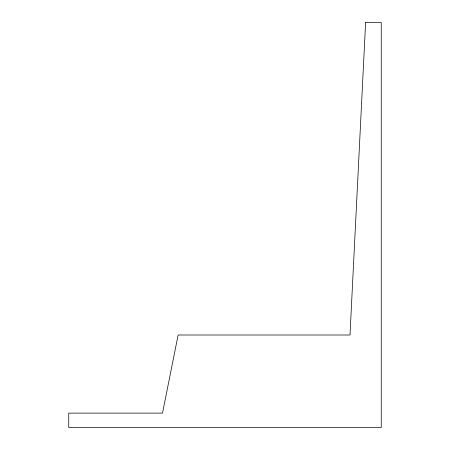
<?xml version="1.0" encoding="UTF-8"?>
<svg xmlns="http://www.w3.org/2000/svg" width="450" height="450" viewBox="0 0 450 450"><rect width="100%" height="100%" fill="white"/><g stroke="black" fill="none" stroke-linecap="round" stroke-linejoin="round"><path stroke-width="0.67" d="M365.625 22.5L349.999 335.002L178.127 335.002L162.501 413.123L68.749 413.123L68.749 427.5L381.251 427.5L381.251 22.5L365.625 22.5"/></g></svg>
